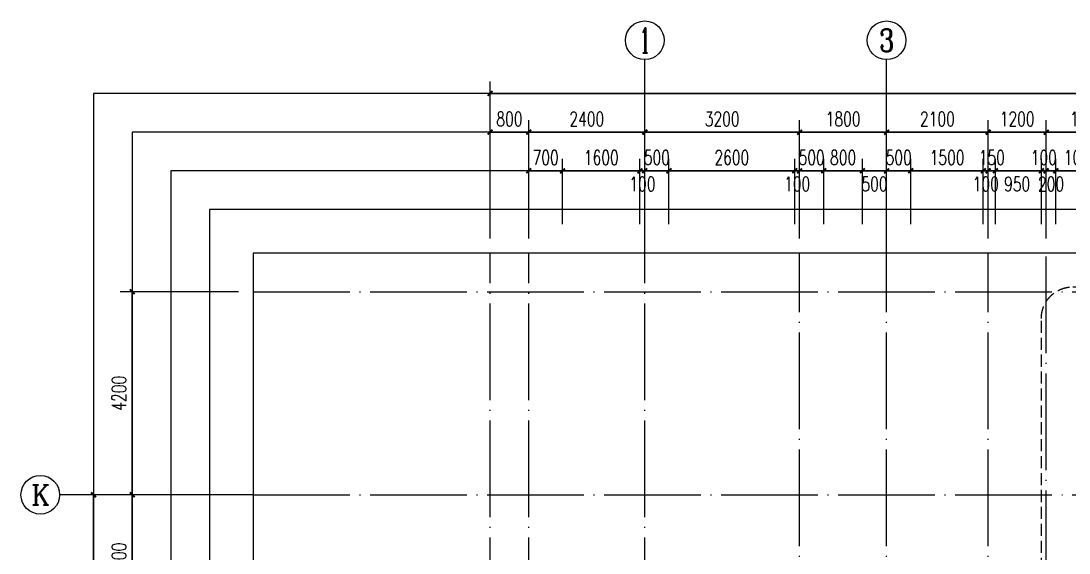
# Model space of a CAD drawing. Extents: x 41972 to 370663, y -1070170 to -56660.
# Drawn here: x 226897 to 248569, y -120691 to -109687 of the extents above; entities that cross this region are included whole.
import ezdxf
from ezdxf.enums import TextEntityAlignment as Align

# ---------------------------------------------------------------- set-up
doc = ezdxf.new("R2010")
doc.units = 0
doc.header["$LTSCALE"] = 1000
doc.header["$MEASUREMENT"] = 0
doc.linetypes.add('DOTE', pattern=[2.42, 2, -0.2, 0.02, -0.2])
doc.linetypes.add('loutai2-osc$0$DASH', pattern=[0.35, 0.25, -0.1])
doc.layers.get('Defpoints').update_dxf_attribs({"color": 250})
for name, color, linetype in [('110-bz$0$A-栏杆、扶手', 163, 'Continuous'), ('A-AXIS_TEXT_轴号文字', 7, 'Continuous'), ('A-AXIS_轴号', 3, 'Continuous'), ('A-DOTE_轴线', 215, 'DOTE'), ('A-PUB_DIM_细部尺寸', 64, 'Continuous'), ('A-看线（阳台、空调板、线脚、雨棚等）', 11, 'Continuous'), ('AXIS', 3, 'Continuous'), ('AXIS_TEXT', 7, 'Continuous'), ('loutai2-osc$0$A-WALL-墙', 4, 'Continuous'), ('loutai2-osc$0$A-投影线', 5, 'loutai2-osc$0$DASH'), ('loutai2-osc$0$A-看线（阳台、空调板、线脚、雨棚等）', 11, 'Continuous')]:
    doc.layers.add(name, color=color, linetype=linetype)
doc.styles.add('_TCH_AXIS', font='COMPLEX', dxfattribs={"bigfont": 'GBCBIG'})
doc.styles.add('_TCH_DIM_T3', font='SIMPLEX', dxfattribs={"width": 0.705882, "bigfont": 'GBCBIG.shx'})
doc.styles.add('COMPLEX', font='COMPLEX')
doc.dimstyles.new('_TCH_ARCH&&100', dxfattribs={"dimtxt": 297.5, "dimasz": 100, "dimexe": 250, "dimexo": 300, "dimgap": 126.25, "dimtad": 1, "dimdec": 0, "dimzin": 0, "dimdsep": 46, "dimtxsty": '_TCH_DIM_T3', "dimblk": 'ARCHTICK', "dimcen": 0.09, "dimclrt": 7, "dimazin": 2, "dimtfac": 1, "dimtdec": 0, "dimtix": 1, "dimtmove": 2, "dimatfit": 3, "dimfxl": 100, "dimtolj": 1, "dimtzin": 0, "dimarcsym": 0})

# ---------------------------------------------------------------- blocks, each defined once
blk = doc.blocks.new('loutai2-osc')
at = {"layer": '110-bz$0$A-栏杆、扶手'}
for p, q in [((3850, 125), (1400, 125)), ((3850, 75), (1400, 75)), ((14450, 125), (15950, 125)), ((14450, 75), (15950, 75))]:
    blk.add_line(p, q, dxfattribs=at)
at = {"layer": 'A-看线（阳台、空调板、线脚、雨棚等）', "color": 8}
for p, q in [((2050, 250), (3850, 250)), ((14450, 250), (16050, 250))]:
    blk.add_line(p, q, dxfattribs=at)
at = {"layer": 'loutai2-osc$0$A-WALL-墙'}
for p, q in [((3850, 0), (3850, 1200)), ((3850, 1200), (4050, 1200)), ((4050, 0), (4050, 1200)), ((14250, 0), (14250, 1200)), ((14250, 1200), (14450, 1200)), ((14450, 0), (14450, 1200)), ((3850, 0), (4050, 0)), ((14250, 0), (14450, 0))]:
    blk.add_line(p, q, dxfattribs=at)
at = {"layer": 'loutai2-osc$0$A-投影线'}
blk.add_lwpolyline([(16150, 200), (16150, 6450, 0.414214), (15500, 7100), (2600, 7100, 0.414214), (1950, 6450), (1950, 200)], format="xyb", dxfattribs=at)
at = {"layer": 'loutai2-osc$0$A-看线（阳台、空调板、线脚、雨棚等）'}
for p, q in [((3850, 200), (1400, 200)), ((14450, 200), (15950, 200)), ((3850, 0), (1400, 0)), ((14450, 0), (15950, 0))]:
    blk.add_line(p, q, dxfattribs=at)
for points in [[(1300, 250), (1300, 1200), (5200, 1200)], [(16150, 250), (16150, 1200), (12900, 1200)]]:
    blk.add_lwpolyline(points, dxfattribs=at)
blk = doc.blocks.new('_AXISO')
blk.add_circle((0, 0), 0.5)
at = {"layer": 'AXIS_TEXT', "style": 'COMPLEX', "width": 1.041667}
blk.add_attdef('A', text='', height=0.56, dxfattribs=at).set_placement((-0.25, -0.28), (0.25, -0.28), align=Align.FIT)
blk = doc.blocks.new('_ArchTick')
at = {"color": 0, "linetype": 'ByBlock', "const_width": 0.4}
blk.add_lwpolyline([(-0.5, -0.5), (0.5, 0.5)], dxfattribs=at)
blk = doc.blocks.new('*D5154')
at = {"layer": 'AXIS', "color": 0, "lineweight": -2, "transparency": 16777216}
for p, q in [((9700, 27500), (9700, 30750)), ((45000, 27500), (45000, 30750)), ((9700, 30500), (45000, 30500))]:
    blk.add_line(p, q, dxfattribs=at)
at = {"layer": 'Defpoints', "color": 0, "transparency": 16777216}
for p in [(45000, 30500), (9700, 27200), (45000, 27200)]:
    blk.add_point(p, dxfattribs=at)
at = {"layer": 'AXIS', "color": 0, "lineweight": -2, "transparency": 16777216, "xscale": 100, "yscale": 100, "zscale": 100, "rotation": 180}
blk.add_blockref('_ArchTick', (9700, 30500), dxfattribs=at)
at = {"layer": 'AXIS', "color": 0, "lineweight": -2, "transparency": 16777216, "xscale": 100, "yscale": 100, "zscale": 100}
blk.add_blockref('_ArchTick', (45000, 30500), dxfattribs=at)
at = {"layer": 'AXIS', "color": 7, "transparency": 16777216, "insert": (27350, 30775), "char_height": 297.5, "attachment_point": 5, "style": '_TCH_DIM_T3'}
blk.add_mtext('\\A1;35300', dxfattribs=at)
blk = doc.blocks.new('*D5164')
at = {"layer": 'AXIS', "color": 0, "lineweight": -2, "transparency": 16777216}
for p, q in [((21200, 27500), (21200, 29950)), ((22900, 27500), (22900, 29950)), ((21200, 29700), (22900, 29700))]:
    blk.add_line(p, q, dxfattribs=at)
at = {"layer": 'Defpoints', "color": 0, "transparency": 16777216}
for p in [(22900, 29700), (21200, 27200), (22900, 27200)]:
    blk.add_point(p, dxfattribs=at)
at = {"layer": 'AXIS', "color": 0, "lineweight": -2, "transparency": 16777216, "xscale": 100, "yscale": 100, "zscale": 100, "rotation": 180}
blk.add_blockref('_ArchTick', (21200, 29700), dxfattribs=at)
at = {"layer": 'AXIS', "color": 0, "lineweight": -2, "transparency": 16777216, "xscale": 100, "yscale": 100, "zscale": 100}
blk.add_blockref('_ArchTick', (22900, 29700), dxfattribs=at)
at = {"layer": 'AXIS', "color": 7, "transparency": 16777216, "insert": (22050, 29975), "char_height": 297.5, "attachment_point": 5, "style": '_TCH_DIM_T3'}
blk.add_mtext('\\A1;1700', dxfattribs=at)
blk = doc.blocks.new('*D5165')
at = {"layer": 'AXIS', "color": 0, "lineweight": -2, "transparency": 16777216}
for p, q in [((20000, 27500), (20000, 29950)), ((21200, 27500), (21200, 29950)), ((20000, 29700), (21200, 29700))]:
    blk.add_line(p, q, dxfattribs=at)
at = {"layer": 'Defpoints', "color": 0, "transparency": 16777216}
for p in [(21200, 29700), (20000, 27200), (21200, 27200)]:
    blk.add_point(p, dxfattribs=at)
at = {"layer": 'AXIS', "color": 0, "lineweight": -2, "transparency": 16777216, "xscale": 100, "yscale": 100, "zscale": 100, "rotation": 180}
blk.add_blockref('_ArchTick', (20000, 29700), dxfattribs=at)
at = {"layer": 'AXIS', "color": 0, "lineweight": -2, "transparency": 16777216, "xscale": 100, "yscale": 100, "zscale": 100}
blk.add_blockref('_ArchTick', (21200, 29700), dxfattribs=at)
at = {"layer": 'AXIS', "color": 7, "transparency": 16777216, "insert": (20600, 29975), "char_height": 297.5, "attachment_point": 5, "style": '_TCH_DIM_T3'}
blk.add_mtext('\\A1;1200', dxfattribs=at)
blk = doc.blocks.new('*D5166')
at = {"layer": 'AXIS', "color": 0, "lineweight": -2, "transparency": 16777216}
for p, q in [((17900, 27500), (17900, 29950)), ((20000, 27500), (20000, 29950)), ((17900, 29700), (20000, 29700))]:
    blk.add_line(p, q, dxfattribs=at)
at = {"layer": 'Defpoints', "color": 0, "transparency": 16777216}
for p in [(20000, 29700), (17900, 27200), (20000, 27200)]:
    blk.add_point(p, dxfattribs=at)
at = {"layer": 'AXIS', "color": 0, "lineweight": -2, "transparency": 16777216, "xscale": 100, "yscale": 100, "zscale": 100, "rotation": 180}
blk.add_blockref('_ArchTick', (17900, 29700), dxfattribs=at)
at = {"layer": 'AXIS', "color": 0, "lineweight": -2, "transparency": 16777216, "xscale": 100, "yscale": 100, "zscale": 100}
blk.add_blockref('_ArchTick', (20000, 29700), dxfattribs=at)
at = {"layer": 'AXIS', "color": 7, "transparency": 16777216, "insert": (18950, 29975), "char_height": 297.5, "attachment_point": 5, "style": '_TCH_DIM_T3'}
blk.add_mtext('\\A1;2100', dxfattribs=at)
blk = doc.blocks.new('*D5167')
at = {"layer": 'AXIS', "color": 0, "lineweight": -2, "transparency": 16777216}
for p, q in [((16100, 27500), (16100, 29950)), ((17900, 27500), (17900, 29950)), ((16100, 29700), (17900, 29700))]:
    blk.add_line(p, q, dxfattribs=at)
at = {"layer": 'Defpoints', "color": 0, "transparency": 16777216}
for p in [(17900, 29700), (16100, 27200), (17900, 27200)]:
    blk.add_point(p, dxfattribs=at)
at = {"layer": 'AXIS', "color": 0, "lineweight": -2, "transparency": 16777216, "xscale": 100, "yscale": 100, "zscale": 100, "rotation": 180}
blk.add_blockref('_ArchTick', (16100, 29700), dxfattribs=at)
at = {"layer": 'AXIS', "color": 0, "lineweight": -2, "transparency": 16777216, "xscale": 100, "yscale": 100, "zscale": 100}
blk.add_blockref('_ArchTick', (17900, 29700), dxfattribs=at)
at = {"layer": 'AXIS', "color": 7, "transparency": 16777216, "insert": (17000, 29975), "char_height": 297.5, "attachment_point": 5, "style": '_TCH_DIM_T3'}
blk.add_mtext('\\A1;1800', dxfattribs=at)
blk = doc.blocks.new('*D5168')
at = {"layer": 'AXIS', "color": 0, "lineweight": -2, "transparency": 16777216}
for p, q in [((12900, 27500), (12900, 29950)), ((16100, 27500), (16100, 29950)), ((12900, 29700), (16100, 29700))]:
    blk.add_line(p, q, dxfattribs=at)
at = {"layer": 'Defpoints', "color": 0, "transparency": 16777216}
for p in [(16100, 29700), (12900, 27200), (16100, 27200)]:
    blk.add_point(p, dxfattribs=at)
at = {"layer": 'AXIS', "color": 0, "lineweight": -2, "transparency": 16777216, "xscale": 100, "yscale": 100, "zscale": 100, "rotation": 180}
blk.add_blockref('_ArchTick', (12900, 29700), dxfattribs=at)
at = {"layer": 'AXIS', "color": 0, "lineweight": -2, "transparency": 16777216, "xscale": 100, "yscale": 100, "zscale": 100}
blk.add_blockref('_ArchTick', (16100, 29700), dxfattribs=at)
at = {"layer": 'AXIS', "color": 7, "transparency": 16777216, "insert": (14500, 29975), "char_height": 297.5, "attachment_point": 5, "style": '_TCH_DIM_T3'}
blk.add_mtext('\\A1;3200', dxfattribs=at)
blk = doc.blocks.new('*D5169')
at = {"layer": 'AXIS', "color": 0, "lineweight": -2, "transparency": 16777216}
for p, q in [((10500, 27500), (10500, 29950)), ((12900, 27500), (12900, 29950)), ((10500, 29700), (12900, 29700))]:
    blk.add_line(p, q, dxfattribs=at)
at = {"layer": 'Defpoints', "color": 0, "transparency": 16777216}
for p in [(12900, 29700), (10500, 27200), (12900, 27200)]:
    blk.add_point(p, dxfattribs=at)
at = {"layer": 'AXIS', "color": 0, "lineweight": -2, "transparency": 16777216, "xscale": 100, "yscale": 100, "zscale": 100, "rotation": 180}
blk.add_blockref('_ArchTick', (10500, 29700), dxfattribs=at)
at = {"layer": 'AXIS', "color": 0, "lineweight": -2, "transparency": 16777216, "xscale": 100, "yscale": 100, "zscale": 100}
blk.add_blockref('_ArchTick', (12900, 29700), dxfattribs=at)
at = {"layer": 'AXIS', "color": 7, "transparency": 16777216, "insert": (11700, 29975), "char_height": 297.5, "attachment_point": 5, "style": '_TCH_DIM_T3'}
blk.add_mtext('\\A1;2400', dxfattribs=at)
blk = doc.blocks.new('*D5170')
at = {"layer": 'AXIS', "color": 0, "lineweight": -2, "transparency": 16777216}
for p, q in [((9700, 27500), (9700, 29950)), ((10500, 27500), (10500, 29950)), ((9700, 29700), (10500, 29700))]:
    blk.add_line(p, q, dxfattribs=at)
at = {"layer": 'Defpoints', "color": 0, "transparency": 16777216}
for p in [(10500, 29700), (9700, 27200), (10500, 27200)]:
    blk.add_point(p, dxfattribs=at)
at = {"layer": 'AXIS', "color": 0, "lineweight": -2, "transparency": 16777216, "xscale": 100, "yscale": 100, "zscale": 100, "rotation": 180}
blk.add_blockref('_ArchTick', (9700, 29700), dxfattribs=at)
at = {"layer": 'AXIS', "color": 0, "lineweight": -2, "transparency": 16777216, "xscale": 100, "yscale": 100, "zscale": 100}
blk.add_blockref('_ArchTick', (10500, 29700), dxfattribs=at)
at = {"layer": 'AXIS', "color": 7, "transparency": 16777216, "insert": (10100, 29975), "char_height": 297.5, "attachment_point": 5, "style": '_TCH_DIM_T3'}
blk.add_mtext('\\A1;800', dxfattribs=at)
blk = doc.blocks.new('*D5180')
at = {"layer": 'AXIS', "color": 0, "lineweight": -2, "transparency": 16777216}
for p, q in [((4500, 22200), (1250, 22200)), ((1500, 10200), (1500, 22200)), ((4500, 10200), (1250, 10200))]:
    blk.add_line(p, q, dxfattribs=at)
at = {"layer": 'Defpoints', "color": 0, "transparency": 16777216}
for p in [(1500, 22200), (4800, 22200), (4800, 10200)]:
    blk.add_point(p, dxfattribs=at)
at = {"layer": 'AXIS', "color": 0, "lineweight": -2, "transparency": 16777216, "xscale": 100, "yscale": 100, "zscale": 100}
for p, rotation in [((1500, 22200), 90), ((1500, 10200), 270)]:
    blk.add_blockref('_ArchTick', p, dxfattribs=dict(at, rotation=rotation))
at = {"layer": 'AXIS', "color": 7, "transparency": 16777216, "insert": (1225, 16200), "char_height": 297.5, "attachment_point": 5, "rotation": 90, "style": '_TCH_DIM_T3'}
blk.add_mtext('\\A1;12000', dxfattribs=at)
blk = doc.blocks.new('*D5191')
at = {"layer": 'AXIS', "color": 0, "lineweight": -2, "transparency": 16777216}
for p, q in [((4500, 22200), (2050, 22200)), ((2300, 19500), (2300, 22200)), ((4500, 19500), (2050, 19500))]:
    blk.add_line(p, q, dxfattribs=at)
at = {"layer": 'Defpoints', "color": 0, "transparency": 16777216}
for p in [(2300, 22200), (4800, 22200), (4800, 19500)]:
    blk.add_point(p, dxfattribs=at)
at = {"layer": 'AXIS', "color": 0, "lineweight": -2, "transparency": 16777216, "xscale": 100, "yscale": 100, "zscale": 100}
for p, rotation in [((2300, 22200), 90), ((2300, 19500), 270)]:
    blk.add_blockref('_ArchTick', p, dxfattribs=dict(at, rotation=rotation))
at = {"layer": 'AXIS', "color": 7, "transparency": 16777216, "insert": (2025, 20850), "char_height": 297.5, "attachment_point": 5, "rotation": 90, "style": '_TCH_DIM_T3'}
blk.add_mtext('\\A1;2700', dxfattribs=at)
blk = doc.blocks.new('*D5192')
at = {"layer": 'AXIS', "color": 0, "lineweight": -2, "transparency": 16777216}
for p, q in [((4500, 26400), (2050, 26400)), ((2300, 22200), (2300, 26400)), ((4500, 22200), (2050, 22200))]:
    blk.add_line(p, q, dxfattribs=at)
at = {"layer": 'Defpoints', "color": 0, "transparency": 16777216}
for p in [(2300, 26400), (4800, 26400), (4800, 22200)]:
    blk.add_point(p, dxfattribs=at)
at = {"layer": 'AXIS', "color": 0, "lineweight": -2, "transparency": 16777216, "xscale": 100, "yscale": 100, "zscale": 100}
for p, rotation in [((2300, 26400), 90), ((2300, 22200), 270)]:
    blk.add_blockref('_ArchTick', p, dxfattribs=dict(at, rotation=rotation))
at = {"layer": 'AXIS', "color": 7, "transparency": 16777216, "insert": (2025, 24300), "char_height": 297.5, "attachment_point": 5, "rotation": 90, "style": '_TCH_DIM_T3'}
blk.add_mtext('\\A1;4200', dxfattribs=at)
blk = doc.blocks.new('*D5637')
at = {"layer": 'A-PUB_DIM_细部尺寸', "color": 0, "lineweight": -2, "transparency": 16777216}
for p, q in [((248297, -150549), (248297, -149199)), ((249347, -150549), (249347, -149199)), ((248297, -149449), (249347, -149449))]:
    blk.add_line(p, q, dxfattribs=at)
at = {"layer": 'Defpoints', "color": 0, "transparency": 16777216}
for p in [(249347, -149449), (248297, -150849), (249347, -150849)]:
    blk.add_point(p, dxfattribs=at)
at = {"layer": 'A-PUB_DIM_细部尺寸', "color": 0, "lineweight": -2, "transparency": 16777216, "xscale": 100, "yscale": 100, "zscale": 100, "rotation": 180}
blk.add_blockref('_ArchTick', (248297, -149449), dxfattribs=at)
at = {"layer": 'A-PUB_DIM_细部尺寸', "color": 0, "lineweight": -2, "transparency": 16777216, "xscale": 100, "yscale": 100, "zscale": 100}
blk.add_blockref('_ArchTick', (249347, -149449), dxfattribs=at)
at = {"layer": 'A-PUB_DIM_细部尺寸', "color": 7, "transparency": 16777216, "insert": (248822, -149174), "char_height": 297.5, "attachment_point": 5, "style": '_TCH_DIM_T3'}
blk.add_mtext('\\A1;1050', dxfattribs=at)
blk = doc.blocks.new('*D5638')
at = {"layer": 'A-PUB_DIM_细部尺寸', "color": 0, "lineweight": -2, "transparency": 16777216}
for p, q in [((248097, -150549), (248097, -149199)), ((248297, -150549), (248297, -149199)), ((248097, -149449), (247997, -149449)), ((248097, -149449), (248297, -149449)), ((248297, -149449), (248397, -149449))]:
    blk.add_line(p, q, dxfattribs=at)
at = {"layer": 'Defpoints', "color": 0, "transparency": 16777216}
for p in [(248297, -149449), (248097, -150849), (248297, -150849)]:
    blk.add_point(p, dxfattribs=at)
at = {"layer": 'A-PUB_DIM_细部尺寸', "color": 0, "lineweight": -2, "transparency": 16777216, "xscale": 100, "yscale": 100, "zscale": 100}
blk.add_blockref('_ArchTick', (248097, -149449), dxfattribs=at)
at = {"layer": 'A-PUB_DIM_细部尺寸', "color": 0, "lineweight": -2, "transparency": 16777216, "xscale": 100, "yscale": 100, "zscale": 100, "rotation": 180}
blk.add_blockref('_ArchTick', (248297, -149449), dxfattribs=at)
at = {"layer": 'A-PUB_DIM_细部尺寸', "color": 7, "transparency": 16777216, "insert": (248197, -149724), "char_height": 297.5, "attachment_point": 5, "style": '_TCH_DIM_T3'}
blk.add_mtext('\\A1;200', dxfattribs=at)
blk = doc.blocks.new('*D5639')
at = {"layer": 'A-PUB_DIM_细部尺寸', "color": 0, "lineweight": -2, "transparency": 16777216}
for p, q in [((247997, -150549), (247997, -149199)), ((248097, -150549), (248097, -149199)), ((247997, -149449), (247897, -149449)), ((247997, -149449), (248097, -149449)), ((248097, -149449), (248197, -149449))]:
    blk.add_line(p, q, dxfattribs=at)
at = {"layer": 'Defpoints', "color": 0, "transparency": 16777216}
for p in [(248097, -149449), (247997, -150849), (248097, -150849)]:
    blk.add_point(p, dxfattribs=at)
at = {"layer": 'A-PUB_DIM_细部尺寸', "color": 0, "lineweight": -2, "transparency": 16777216, "xscale": 100, "yscale": 100, "zscale": 100}
blk.add_blockref('_ArchTick', (247997, -149449), dxfattribs=at)
at = {"layer": 'A-PUB_DIM_细部尺寸', "color": 0, "lineweight": -2, "transparency": 16777216, "xscale": 100, "yscale": 100, "zscale": 100, "rotation": 180}
blk.add_blockref('_ArchTick', (248097, -149449), dxfattribs=at)
at = {"layer": 'A-PUB_DIM_细部尺寸', "color": 7, "transparency": 16777216, "insert": (248047, -149174), "char_height": 297.5, "attachment_point": 5, "style": '_TCH_DIM_T3'}
blk.add_mtext('\\A1;100', dxfattribs=at)
blk = doc.blocks.new('*D5640')
at = {"layer": 'A-PUB_DIM_细部尺寸', "color": 0, "lineweight": -2, "transparency": 16777216}
for p, q in [((247047, -150549), (247047, -149199)), ((247997, -150549), (247997, -149199)), ((247047, -149449), (247997, -149449))]:
    blk.add_line(p, q, dxfattribs=at)
at = {"layer": 'Defpoints', "color": 0, "transparency": 16777216}
for p in [(247997, -149449), (247047, -150849), (247997, -150849)]:
    blk.add_point(p, dxfattribs=at)
at = {"layer": 'A-PUB_DIM_细部尺寸', "color": 0, "lineweight": -2, "transparency": 16777216, "xscale": 100, "yscale": 100, "zscale": 100, "rotation": 180}
blk.add_blockref('_ArchTick', (247047, -149449), dxfattribs=at)
at = {"layer": 'A-PUB_DIM_细部尺寸', "color": 0, "lineweight": -2, "transparency": 16777216, "xscale": 100, "yscale": 100, "zscale": 100}
blk.add_blockref('_ArchTick', (247997, -149449), dxfattribs=at)
at = {"layer": 'A-PUB_DIM_细部尺寸', "color": 7, "transparency": 16777216, "insert": (247497, -149724), "char_height": 297.5, "attachment_point": 5, "style": '_TCH_DIM_T3'}
blk.add_mtext('\\A1;950', dxfattribs=at)
blk = doc.blocks.new('*D5641')
at = {"layer": 'A-PUB_DIM_细部尺寸', "color": 0, "lineweight": -2, "transparency": 16777216}
for p, q in [((246897, -150549), (246897, -149199)), ((247047, -150549), (247047, -149199)), ((246897, -149449), (246797, -149449)), ((246897, -149449), (247047, -149449)), ((247047, -149449), (247147, -149449))]:
    blk.add_line(p, q, dxfattribs=at)
at = {"layer": 'Defpoints', "color": 0, "transparency": 16777216}
for p in [(247047, -149449), (246897, -150849), (247047, -150849)]:
    blk.add_point(p, dxfattribs=at)
at = {"layer": 'A-PUB_DIM_细部尺寸', "color": 0, "lineweight": -2, "transparency": 16777216, "xscale": 100, "yscale": 100, "zscale": 100}
blk.add_blockref('_ArchTick', (246897, -149449), dxfattribs=at)
at = {"layer": 'A-PUB_DIM_细部尺寸', "color": 0, "lineweight": -2, "transparency": 16777216, "xscale": 100, "yscale": 100, "zscale": 100, "rotation": 180}
blk.add_blockref('_ArchTick', (247047, -149449), dxfattribs=at)
at = {"layer": 'A-PUB_DIM_细部尺寸', "color": 7, "transparency": 16777216, "insert": (246972, -149174), "char_height": 297.5, "attachment_point": 5, "style": '_TCH_DIM_T3'}
blk.add_mtext('\\A1;150', dxfattribs=at)
blk = doc.blocks.new('*D5642')
at = {"layer": 'A-PUB_DIM_细部尺寸', "color": 0, "lineweight": -2, "transparency": 16777216}
for p, q in [((246797, -150549), (246797, -149199)), ((246897, -150549), (246897, -149199)), ((246797, -149449), (246697, -149449)), ((246797, -149449), (246897, -149449)), ((246897, -149449), (246997, -149449))]:
    blk.add_line(p, q, dxfattribs=at)
at = {"layer": 'Defpoints', "color": 0, "transparency": 16777216}
for p in [(246897, -149449), (246797, -150849), (246897, -150849)]:
    blk.add_point(p, dxfattribs=at)
at = {"layer": 'A-PUB_DIM_细部尺寸', "color": 0, "lineweight": -2, "transparency": 16777216, "xscale": 100, "yscale": 100, "zscale": 100}
blk.add_blockref('_ArchTick', (246797, -149449), dxfattribs=at)
at = {"layer": 'A-PUB_DIM_细部尺寸', "color": 0, "lineweight": -2, "transparency": 16777216, "xscale": 100, "yscale": 100, "zscale": 100, "rotation": 180}
blk.add_blockref('_ArchTick', (246897, -149449), dxfattribs=at)
at = {"layer": 'A-PUB_DIM_细部尺寸', "color": 7, "transparency": 16777216, "insert": (246847, -149724), "char_height": 297.5, "attachment_point": 5, "style": '_TCH_DIM_T3'}
blk.add_mtext('\\A1;100', dxfattribs=at)
blk = doc.blocks.new('*D5643')
at = {"layer": 'A-PUB_DIM_细部尺寸', "color": 0, "lineweight": -2, "transparency": 16777216}
for p, q in [((245297, -150549), (245297, -149199)), ((246797, -150549), (246797, -149199)), ((245297, -149449), (246797, -149449))]:
    blk.add_line(p, q, dxfattribs=at)
at = {"layer": 'Defpoints', "color": 0, "transparency": 16777216}
for p in [(246797, -149449), (245297, -150849), (246797, -150849)]:
    blk.add_point(p, dxfattribs=at)
at = {"layer": 'A-PUB_DIM_细部尺寸', "color": 0, "lineweight": -2, "transparency": 16777216, "xscale": 100, "yscale": 100, "zscale": 100, "rotation": 180}
blk.add_blockref('_ArchTick', (245297, -149449), dxfattribs=at)
at = {"layer": 'A-PUB_DIM_细部尺寸', "color": 0, "lineweight": -2, "transparency": 16777216, "xscale": 100, "yscale": 100, "zscale": 100}
blk.add_blockref('_ArchTick', (246797, -149449), dxfattribs=at)
at = {"layer": 'A-PUB_DIM_细部尺寸', "color": 7, "transparency": 16777216, "insert": (246047, -149174), "char_height": 297.5, "attachment_point": 5, "style": '_TCH_DIM_T3'}
blk.add_mtext('\\A1;1500', dxfattribs=at)
blk = doc.blocks.new('*D5644')
at = {"layer": 'A-PUB_DIM_细部尺寸', "color": 0, "lineweight": -2, "transparency": 16777216}
for p, q in [((244797, -150549), (244797, -149199)), ((245297, -150549), (245297, -149199)), ((244797, -149449), (244697, -149449)), ((244797, -149449), (245297, -149449)), ((245297, -149449), (245397, -149449))]:
    blk.add_line(p, q, dxfattribs=at)
at = {"layer": 'Defpoints', "color": 0, "transparency": 16777216}
for p in [(245297, -149449), (244797, -150849), (245297, -150849)]:
    blk.add_point(p, dxfattribs=at)
at = {"layer": 'A-PUB_DIM_细部尺寸', "color": 0, "lineweight": -2, "transparency": 16777216, "xscale": 100, "yscale": 100, "zscale": 100}
blk.add_blockref('_ArchTick', (244797, -149449), dxfattribs=at)
at = {"layer": 'A-PUB_DIM_细部尺寸', "color": 0, "lineweight": -2, "transparency": 16777216, "xscale": 100, "yscale": 100, "zscale": 100, "rotation": 180}
blk.add_blockref('_ArchTick', (245297, -149449), dxfattribs=at)
at = {"layer": 'A-PUB_DIM_细部尺寸', "color": 7, "transparency": 16777216, "insert": (245047, -149174), "char_height": 297.5, "attachment_point": 5, "style": '_TCH_DIM_T3'}
blk.add_mtext('\\A1;500', dxfattribs=at)
blk = doc.blocks.new('*D5645')
at = {"layer": 'A-PUB_DIM_细部尺寸', "color": 0, "lineweight": -2, "transparency": 16777216}
for p, q in [((244297, -150549), (244297, -149199)), ((244797, -150549), (244797, -149199)), ((244297, -149449), (244797, -149449))]:
    blk.add_line(p, q, dxfattribs=at)
at = {"layer": 'Defpoints', "color": 0, "transparency": 16777216}
for p in [(244797, -149449), (244297, -150849), (244797, -150849)]:
    blk.add_point(p, dxfattribs=at)
at = {"layer": 'A-PUB_DIM_细部尺寸', "color": 0, "lineweight": -2, "transparency": 16777216, "xscale": 100, "yscale": 100, "zscale": 100, "rotation": 180}
blk.add_blockref('_ArchTick', (244297, -149449), dxfattribs=at)
at = {"layer": 'A-PUB_DIM_细部尺寸', "color": 0, "lineweight": -2, "transparency": 16777216, "xscale": 100, "yscale": 100, "zscale": 100}
blk.add_blockref('_ArchTick', (244797, -149449), dxfattribs=at)
at = {"layer": 'A-PUB_DIM_细部尺寸', "color": 7, "transparency": 16777216, "insert": (244547, -149724), "char_height": 297.5, "attachment_point": 5, "style": '_TCH_DIM_T3'}
blk.add_mtext('\\A1;500', dxfattribs=at)
blk = doc.blocks.new('*D5646')
at = {"layer": 'A-PUB_DIM_细部尺寸', "color": 0, "lineweight": -2, "transparency": 16777216}
for p, q in [((243497, -150549), (243497, -149199)), ((244297, -150549), (244297, -149199)), ((243497, -149449), (244297, -149449))]:
    blk.add_line(p, q, dxfattribs=at)
at = {"layer": 'Defpoints', "color": 0, "transparency": 16777216}
for p in [(244297, -149449), (243497, -150849), (244297, -150849)]:
    blk.add_point(p, dxfattribs=at)
at = {"layer": 'A-PUB_DIM_细部尺寸', "color": 0, "lineweight": -2, "transparency": 16777216, "xscale": 100, "yscale": 100, "zscale": 100, "rotation": 180}
blk.add_blockref('_ArchTick', (243497, -149449), dxfattribs=at)
at = {"layer": 'A-PUB_DIM_细部尺寸', "color": 0, "lineweight": -2, "transparency": 16777216, "xscale": 100, "yscale": 100, "zscale": 100}
blk.add_blockref('_ArchTick', (244297, -149449), dxfattribs=at)
at = {"layer": 'A-PUB_DIM_细部尺寸', "color": 7, "transparency": 16777216, "insert": (243897, -149174), "char_height": 297.5, "attachment_point": 5, "style": '_TCH_DIM_T3'}
blk.add_mtext('\\A1;800', dxfattribs=at)
blk = doc.blocks.new('*D5647')
at = {"layer": 'A-PUB_DIM_细部尺寸', "color": 0, "lineweight": -2, "transparency": 16777216}
for p, q in [((242997, -150549), (242997, -149199)), ((243497, -150549), (243497, -149199)), ((242997, -149449), (242897, -149449)), ((242997, -149449), (243497, -149449)), ((243497, -149449), (243597, -149449))]:
    blk.add_line(p, q, dxfattribs=at)
at = {"layer": 'Defpoints', "color": 0, "transparency": 16777216}
for p in [(243497, -149449), (242997, -150849), (243497, -150849)]:
    blk.add_point(p, dxfattribs=at)
at = {"layer": 'A-PUB_DIM_细部尺寸', "color": 0, "lineweight": -2, "transparency": 16777216, "xscale": 100, "yscale": 100, "zscale": 100}
blk.add_blockref('_ArchTick', (242997, -149449), dxfattribs=at)
at = {"layer": 'A-PUB_DIM_细部尺寸', "color": 0, "lineweight": -2, "transparency": 16777216, "xscale": 100, "yscale": 100, "zscale": 100, "rotation": 180}
blk.add_blockref('_ArchTick', (243497, -149449), dxfattribs=at)
at = {"layer": 'A-PUB_DIM_细部尺寸', "color": 7, "transparency": 16777216, "insert": (243247, -149174), "char_height": 297.5, "attachment_point": 5, "style": '_TCH_DIM_T3'}
blk.add_mtext('\\A1;500', dxfattribs=at)
blk = doc.blocks.new('*D5648')
at = {"layer": 'A-PUB_DIM_细部尺寸', "color": 0, "lineweight": -2, "transparency": 16777216}
for p, q in [((242897, -150549), (242897, -149199)), ((242997, -150549), (242997, -149199)), ((242897, -149449), (242797, -149449)), ((242897, -149449), (242997, -149449)), ((242997, -149449), (243097, -149449))]:
    blk.add_line(p, q, dxfattribs=at)
at = {"layer": 'Defpoints', "color": 0, "transparency": 16777216}
for p in [(242997, -149449), (242897, -150849), (242997, -150849)]:
    blk.add_point(p, dxfattribs=at)
at = {"layer": 'A-PUB_DIM_细部尺寸', "color": 0, "lineweight": -2, "transparency": 16777216, "xscale": 100, "yscale": 100, "zscale": 100}
blk.add_blockref('_ArchTick', (242897, -149449), dxfattribs=at)
at = {"layer": 'A-PUB_DIM_细部尺寸', "color": 0, "lineweight": -2, "transparency": 16777216, "xscale": 100, "yscale": 100, "zscale": 100, "rotation": 180}
blk.add_blockref('_ArchTick', (242997, -149449), dxfattribs=at)
at = {"layer": 'A-PUB_DIM_细部尺寸', "color": 7, "transparency": 16777216, "insert": (242947, -149724), "char_height": 297.5, "attachment_point": 5, "style": '_TCH_DIM_T3'}
blk.add_mtext('\\A1;100', dxfattribs=at)
blk = doc.blocks.new('*D5649')
at = {"layer": 'A-PUB_DIM_细部尺寸', "color": 0, "lineweight": -2, "transparency": 16777216}
for p, q in [((240297, -150549), (240297, -149199)), ((242897, -150549), (242897, -149199)), ((240297, -149449), (242897, -149449))]:
    blk.add_line(p, q, dxfattribs=at)
at = {"layer": 'Defpoints', "color": 0, "transparency": 16777216}
for p in [(242897, -149449), (240297, -150849), (242897, -150849)]:
    blk.add_point(p, dxfattribs=at)
at = {"layer": 'A-PUB_DIM_细部尺寸', "color": 0, "lineweight": -2, "transparency": 16777216, "xscale": 100, "yscale": 100, "zscale": 100, "rotation": 180}
blk.add_blockref('_ArchTick', (240297, -149449), dxfattribs=at)
at = {"layer": 'A-PUB_DIM_细部尺寸', "color": 0, "lineweight": -2, "transparency": 16777216, "xscale": 100, "yscale": 100, "zscale": 100}
blk.add_blockref('_ArchTick', (242897, -149449), dxfattribs=at)
at = {"layer": 'A-PUB_DIM_细部尺寸', "color": 7, "transparency": 16777216, "insert": (241597, -149174), "char_height": 297.5, "attachment_point": 5, "style": '_TCH_DIM_T3'}
blk.add_mtext('\\A1;2600', dxfattribs=at)
blk = doc.blocks.new('*D5650')
at = {"layer": 'A-PUB_DIM_细部尺寸', "color": 0, "lineweight": -2, "transparency": 16777216}
for p, q in [((239797, -150549), (239797, -149199)), ((240297, -150549), (240297, -149199)), ((239797, -149449), (239697, -149449)), ((239797, -149449), (240297, -149449)), ((240297, -149449), (240397, -149449))]:
    blk.add_line(p, q, dxfattribs=at)
at = {"layer": 'Defpoints', "color": 0, "transparency": 16777216}
for p in [(240297, -149449), (239797, -150849), (240297, -150849)]:
    blk.add_point(p, dxfattribs=at)
at = {"layer": 'A-PUB_DIM_细部尺寸', "color": 0, "lineweight": -2, "transparency": 16777216, "xscale": 100, "yscale": 100, "zscale": 100}
blk.add_blockref('_ArchTick', (239797, -149449), dxfattribs=at)
at = {"layer": 'A-PUB_DIM_细部尺寸', "color": 0, "lineweight": -2, "transparency": 16777216, "xscale": 100, "yscale": 100, "zscale": 100, "rotation": 180}
blk.add_blockref('_ArchTick', (240297, -149449), dxfattribs=at)
at = {"layer": 'A-PUB_DIM_细部尺寸', "color": 7, "transparency": 16777216, "insert": (240047, -149174), "char_height": 297.5, "attachment_point": 5, "style": '_TCH_DIM_T3'}
blk.add_mtext('\\A1;500', dxfattribs=at)
blk = doc.blocks.new('*D5651')
at = {"layer": 'A-PUB_DIM_细部尺寸', "color": 0, "lineweight": -2, "transparency": 16777216}
for p, q in [((239697, -150549), (239697, -149199)), ((239797, -150549), (239797, -149199)), ((239697, -149449), (239597, -149449)), ((239697, -149449), (239797, -149449)), ((239797, -149449), (239897, -149449))]:
    blk.add_line(p, q, dxfattribs=at)
at = {"layer": 'Defpoints', "color": 0, "transparency": 16777216}
for p in [(239797, -149449), (239697, -150849), (239797, -150849)]:
    blk.add_point(p, dxfattribs=at)
at = {"layer": 'A-PUB_DIM_细部尺寸', "color": 0, "lineweight": -2, "transparency": 16777216, "xscale": 100, "yscale": 100, "zscale": 100}
blk.add_blockref('_ArchTick', (239697, -149449), dxfattribs=at)
at = {"layer": 'A-PUB_DIM_细部尺寸', "color": 0, "lineweight": -2, "transparency": 16777216, "xscale": 100, "yscale": 100, "zscale": 100, "rotation": 180}
blk.add_blockref('_ArchTick', (239797, -149449), dxfattribs=at)
at = {"layer": 'A-PUB_DIM_细部尺寸', "color": 7, "transparency": 16777216, "insert": (239747, -149724), "char_height": 297.5, "attachment_point": 5, "style": '_TCH_DIM_T3'}
blk.add_mtext('\\A1;100', dxfattribs=at)
blk = doc.blocks.new('*D5652')
at = {"layer": 'A-PUB_DIM_细部尺寸', "color": 0, "lineweight": -2, "transparency": 16777216}
for p, q in [((238097, -150549), (238097, -149199)), ((239697, -150549), (239697, -149199)), ((238097, -149449), (239697, -149449))]:
    blk.add_line(p, q, dxfattribs=at)
at = {"layer": 'Defpoints', "color": 0, "transparency": 16777216}
for p in [(239697, -149449), (238097, -150849), (239697, -150849)]:
    blk.add_point(p, dxfattribs=at)
at = {"layer": 'A-PUB_DIM_细部尺寸', "color": 0, "lineweight": -2, "transparency": 16777216, "xscale": 100, "yscale": 100, "zscale": 100, "rotation": 180}
blk.add_blockref('_ArchTick', (238097, -149449), dxfattribs=at)
at = {"layer": 'A-PUB_DIM_细部尺寸', "color": 0, "lineweight": -2, "transparency": 16777216, "xscale": 100, "yscale": 100, "zscale": 100}
blk.add_blockref('_ArchTick', (239697, -149449), dxfattribs=at)
at = {"layer": 'A-PUB_DIM_细部尺寸', "color": 7, "transparency": 16777216, "insert": (238897, -149174), "char_height": 297.5, "attachment_point": 5, "style": '_TCH_DIM_T3'}
blk.add_mtext('\\A1;1600', dxfattribs=at)
blk = doc.blocks.new('*D5653')
at = {"layer": 'A-PUB_DIM_细部尺寸', "color": 0, "lineweight": -2, "transparency": 16777216}
for p, q in [((237397, -150549), (237397, -149199)), ((238097, -150549), (238097, -149199)), ((237397, -149449), (237297, -149449)), ((237397, -149449), (238097, -149449)), ((238097, -149449), (238197, -149449))]:
    blk.add_line(p, q, dxfattribs=at)
at = {"layer": 'Defpoints', "color": 0, "transparency": 16777216}
for p in [(238097, -149449), (237397, -150849), (238097, -150849)]:
    blk.add_point(p, dxfattribs=at)
at = {"layer": 'A-PUB_DIM_细部尺寸', "color": 0, "lineweight": -2, "transparency": 16777216, "xscale": 100, "yscale": 100, "zscale": 100}
blk.add_blockref('_ArchTick', (237397, -149449), dxfattribs=at)
at = {"layer": 'A-PUB_DIM_细部尺寸', "color": 0, "lineweight": -2, "transparency": 16777216, "xscale": 100, "yscale": 100, "zscale": 100, "rotation": 180}
blk.add_blockref('_ArchTick', (238097, -149449), dxfattribs=at)
at = {"layer": 'A-PUB_DIM_细部尺寸', "color": 7, "transparency": 16777216, "insert": (237747, -149174), "char_height": 297.5, "attachment_point": 5, "style": '_TCH_DIM_T3'}
blk.add_mtext('\\A1;700', dxfattribs=at)
blk = doc.blocks.new('A$C5F987C3E')
at = {"layer": 'A-AXIS_轴号'}
for p, q in [((12900, 27200), (12900, 31200)), ((17900, 27200), (17900, 31200)), ((4800, 22200), (800, 22200))]:
    blk.add_line(p, q, dxfattribs=at)
at = {"layer": 'A-DOTE_轴线'}
for p, q in [((9700, 4800), (9700, 27200)), ((10500, 4800), (10500, 27200)), ((12900, 4800), (12900, 27200)), ((16100, 16300), (16100, 27200)), ((17900, 16300), (17900, 27200)), ((20000, 16300), (20000, 27200)), ((21200, 15450), (21200, 27200)), ((4800, 26400), (50100, 26400)), ((4800, 22200), (50100, 22200))]:
    blk.add_line(p, q, dxfattribs=at)
at = {"layer": 'A-AXIS_轴号'}
ref = blk.add_blockref('_AXISO', (12900, 31600), dxfattribs=dict(at, xscale=800, yscale=800, zscale=800))
ref.add_attrib('A', '1', dxfattribs={"layer": 'A-AXIS_TEXT_轴号文字', "height": 514.7, "style": '_TCH_AXIS'}).set_placement((12789.7, 31342.6), (13010.3, 31342.6), align=Align.FIT)
ref = blk.add_blockref('_AXISO', (17900, 31600), dxfattribs=dict(at, xscale=800, yscale=800, zscale=800))
ref.add_attrib('A', '3', dxfattribs={"layer": 'A-AXIS_TEXT_轴号文字', "height": 465.9, "style": '_TCH_AXIS'}).set_placement((17744.7, 31367), (18055.3, 31367), align=Align.FIT)
ref = blk.add_blockref('_AXISO', (400, 22200), dxfattribs=dict(at, xscale=800, yscale=800, zscale=800))
ref.add_attrib('A', 'K', dxfattribs={"layer": 'A-AXIS_TEXT_轴号文字', "height": 415.3, "style": '_TCH_AXIS'}).set_placement((212.1, 21992.4), (587.9, 21992.4), align=Align.FIT)
at = {"layer": 'AXIS'}
for p1, p2, distance, picture, middle in [((9700, 27200), (45000, 27200), 3300, '*D5154', (27350, 30775)), ((9700, 27200), (10500, 27200), 2500, '*D5170', (10100, 29975)), ((10500, 27200), (12900, 27200), 2500, '*D5169', (11700, 29975)), ((12900, 27200), (16100, 27200), 2500, '*D5168', (14500, 29975)), ((16100, 27200), (17900, 27200), 2500, '*D5167', (17000, 29975)), ((17900, 27200), (20000, 27200), 2500, '*D5166', (18950, 29975)), ((20000, 27200), (21200, 27200), 2500, '*D5165', (20600, 29975)), ((21200, 27200), (22900, 27200), 2500, '*D5164', (22050, 29975)), ((4800, 22200), (4800, 26400), 2500, '*D5192', (2025, 24300)), ((4800, 10200), (4800, 22200), 3300, '*D5180', (1225, 16200)), ((4800, 19500), (4800, 22200), 2500, '*D5191', (2025, 20850))]:
    dim = blk.add_aligned_dim(p1=p1, p2=p2, distance=distance, dimstyle='_TCH_ARCH&&100', dxfattribs=at)
    dim.commit()
    dim.dimension.update_dxf_attribs({"geometry": picture, "text_midpoint": middle})
blk = doc.blocks.new('sdcc')
at = {"layer": 'A-PUB_DIM_细部尺寸'}
for p1, p2, picture, middle in [((237397, -150849.3), (238097, -150849.3), '*D5653', (237747, -149174.3)), ((238097, -150849.3), (239697, -150849.3), '*D5652', (238897, -149174.3)), ((239797, -150849.3), (240297, -150849.3), '*D5650', (240047, -149174.3)), ((240297, -150849.3), (242897, -150849.3), '*D5649', (241597, -149174.3)), ((242997, -150849.3), (243497, -150849.3), '*D5647', (243247, -149174.3)), ((243497, -150849.3), (244297, -150849.3), '*D5646', (243897, -149174.3)), ((244797, -150849.3), (245297, -150849.3), '*D5644', (245047, -149174.3)), ((245297, -150849.3), (246797, -150849.3), '*D5643', (246047, -149174.3)), ((246897, -150849.3), (247047, -150849.3), '*D5641', (246972, -149174.3)), ((247997, -150849.3), (248097, -150849.3), '*D5639', (248047, -149174.3)), ((248297, -150849.3), (249347, -150849.3), '*D5637', (248822, -149174.3))]:
    dim = blk.add_aligned_dim(p1=p1, p2=p2, distance=1400, dimstyle='_TCH_ARCH&&100', dxfattribs=at)
    dim.commit()
    dim.dimension.update_dxf_attribs({"geometry": picture, "text_midpoint": middle})
for base, p1, p2, picture, middle in [((239797, -149449.3), (239697, -150849.3), (239797, -150849.3), '*D5651', (239747, -149724.3)), ((242997, -149449.3), (242897, -150849.3), (242997, -150849.3), '*D5648', (242947, -149724.3)), ((244797, -149449.3), (244297, -150849.3), (244797, -150849.3), '*D5645', (244547, -149724.3)), ((246897, -149449.3), (246797, -150849.3), (246897, -150849.3), '*D5642', (246847, -149724.3)), ((247997, -149449.3), (247047, -150849.3), (247997, -150849.3), '*D5640', (247497, -149724.3)), ((248297, -149449.3), (248097, -150849.3), (248297, -150849.3), '*D5638', (248197, -149724.3))]:
    dim = blk.add_linear_dim(base=base, p1=p1, p2=p2, angle=0, dimstyle='_TCH_ARCH&&100', dxfattribs=at)
    dim.commit()
    dim.dimension.update_dxf_attribs({"geometry": picture, "text_midpoint": middle, "dimtype": 161})

msp = doc.modelspace()

# ---------------------------------------------------------------- linework, layer by layer
at = {"layer": 'Defpoints', "color": 251}
for points in [[(280297, -111187), (228397, -111187), (228397, -140187), (280297, -140187)], [(279497, -111987), (229197, -111987), (229197, -139387), (279497, -139387)], [(278697, -112787), (229997, -112787), (229997, -138587), (278697, -138587)], [(277897, -113587), (230797, -113587), (230797, -137787), (277897, -137787)], [(276997, -114487), (231697, -114487), (231697, -136887), (276997, -136887)]]:
    msp.add_lwpolyline(points, close=True, dxfattribs=at)

# ---------------------------------------------------------------- block references
for name, p in [('A$C5F987C3E', (226897, -141687)), ('sdcc', (0, 36663))]:
    msp.add_blockref(name, p)
at = {"xscale": -1}
msp.add_blockref('loutai2-osc', (264147, -122287), dxfattribs=at)

doc.saveas('drawing.dxf')
